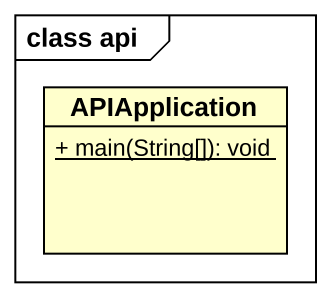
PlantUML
@startuml
mainframe class api
hide circle
hide empty members
skinparam classAttributeIconSize 0
class APIApplication {
  {static} + main(String[]): void
}
@enduml
